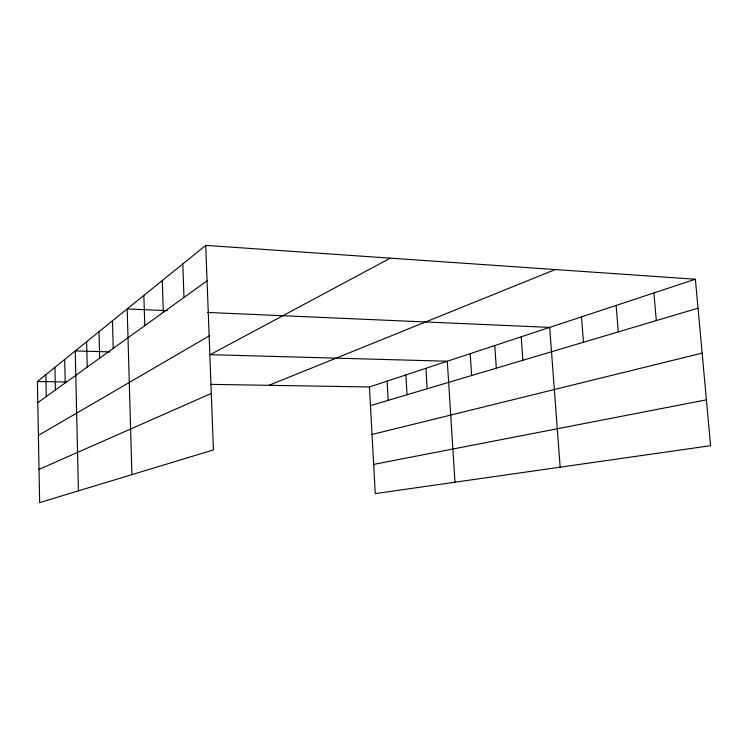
<?xml version="1.0" encoding="UTF-8"?>
<svg xmlns="http://www.w3.org/2000/svg" width="748" height="748" viewBox="0 0 748 748"><rect width="100%" height="100%" fill="white"/><g stroke="black" fill="none" stroke-linecap="round" stroke-linejoin="round"><path stroke-width="1.12" d="M205.747 245.391L213.414 449.922L39.644 502.609L37.4 381.527L205.747 245.391L695.378 279.238L710.6 445.677L375.262 493.605L369.428 386.968L695.378 279.238M37.793 402.676L207.074 280.837M38.4 435.411L209.141 335.946M390.316 258.144L210.188 354.664L447.304 361.228L454.98 482.217M39.027 469.389L211.301 393.429M268.906 385.323L555.24 269.551M370.447 405.622L698.024 308.185M372.027 434.466L702.138 353.103M373.663 464.386L706.411 399.843M37.4 381.527L66.563 382.004M210.889 384.369L369.428 386.968M110.115 351.897L75.239 350.924L78.418 490.856M167.356 310.682L127.179 308.924L131.91 474.634M207.635 312.44L549.687 327.39L560.159 467.182M653.92 292.945L656.314 320.593M616.109 305.436L618.287 331.897M581.495 316.881L583.487 342.257M521.188 336.815L522.871 360.284M494.765 345.548L496.317 368.184M470.193 353.664L471.642 375.524M425.911 368.296L427.164 388.745M405.884 374.916L407.052 394.729M387.09 381.134L388.184 400.339M182.802 263.941L183.971 297.47M162.297 280.528L163.326 312.327M143.85 295.441L144.775 325.679M112.462 320.827L113.2 348.4M98.998 331.719L99.662 358.142M86.628 341.714L87.236 367.081M64.702 359.442L65.216 382.939M54.941 367.343L55.408 389.998M45.862 374.683L46.292 396.562"/></g></svg>
